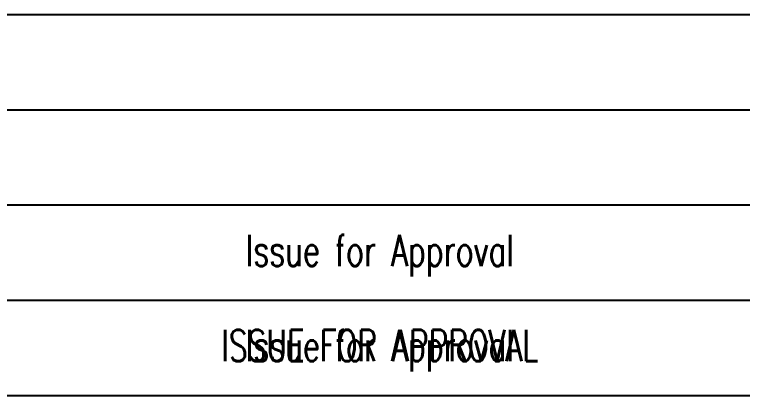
# Model space of a CAD drawing. Header units: millimetres. Extents: x 0 to 91981, y -132907 to 77676.
# Drawn here: x 87297 to 89440, y 46623 to 47743 of the extents above; entities that cross this region are included whole.
import ezdxf
from ezdxf.enums import TextEntityAlignment as Align

# ---------------------------------------------------------------- set-up
doc = ezdxf.new("R2010")
doc.units = ezdxf.units.MM
doc.header["$LTSCALE"] = 60
doc.layers.add('BODER', color=7, linetype='Continuous')
doc.styles.add('ROMANS', font='ROMANS.shx', dxfattribs={"width": 0.8})

# ---------------------------------------------------------------- blocks, each defined once
blk = doc.blocks.new('TITLE')
at = {"layer": 'BODER'}
for p, q in [((699.671, 143.966), (823.671, 143.966)), ((699.671, 136.966), (823.671, 136.966)), ((699.671, 129.966), (823.671, 129.966)), ((699.671, 122.966), (823.671, 122.966)), ((699.671, 115.966), (823.671, 115.966))]:
    blk.add_line(p, q, dxfattribs=at)
at = {"layer": 'BODER', "color": 7, "style": 'ROMANS', "width": 0.7}
blk.add_text('ISSUE FOR APPROVAL', height=2.3, dxfattribs=at).set_placement((750.801, 119.629), align=Align.MIDDLE_CENTER)

msp = doc.modelspace()

# ---------------------------------------------------------------- block references
at = {"linetype": 'ByBlock', "xscale": 39.99999999599993, "yscale": 39.99999999599993, "zscale": 39.99999999599993}
msp.add_blockref('TITLE', (58340.56201, 41984.79923), dxfattribs=at)

# ---------------------------------------------------------------- texts
at = {"layer": 'BODER', "color": 7, "style": 'ROMANS', "width": 0.7}
for p in [(88372.58928, 47049.9744), (88372.58928, 46769.9744)]:
    msp.add_text('Issue for Approval', height=92, dxfattribs=at).set_placement(p, align=Align.MIDDLE_CENTER)

doc.saveas('drawing.dxf')
